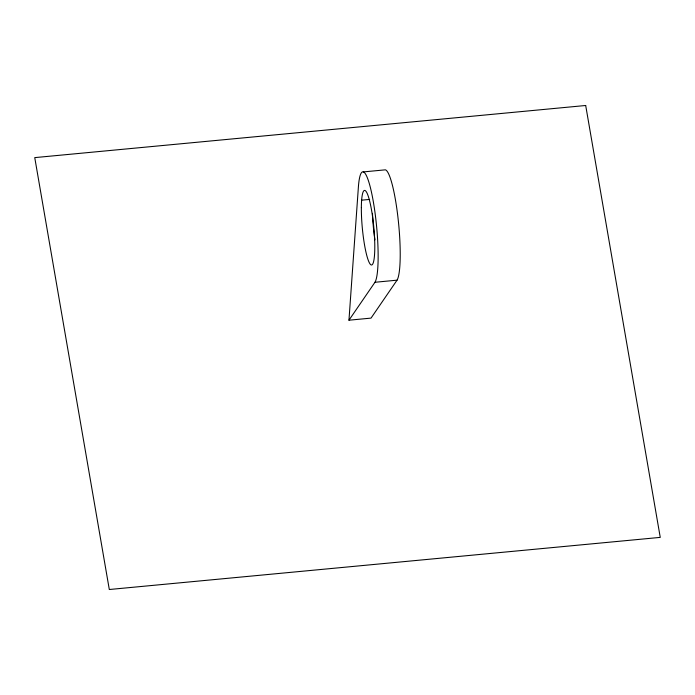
<?xml version="1.0" encoding="UTF-8"?>
<svg xmlns="http://www.w3.org/2000/svg" width="695" height="695" viewBox="0 0 695 695"><rect width="100%" height="100%" fill="white"/><g stroke="black" fill="none" stroke-linecap="round" stroke-linejoin="round"><path stroke-width="1.04" d="M348.959 320.204L358.429 186.46A56.095 8.609 84.6 0 1 373.38 202.019A56.095 8.609 84.6 0 1 374.97 282.266L348.959 320.204L371.034 318.11L397.045 280.172A56.095 8.609 84.6 0 0 398.331 220.862A56.095 8.609 84.6 0 0 385.386 169.832L363.311 171.917M361.635 200.169L369.662 199.413M374.97 282.266L397.045 280.172M374.926 239.862A37.452 5.751 84.6 0 1 372.485 213.348M585.694 105.492L34.75 157.617L109.306 589.508L660.25 537.383L585.694 105.492M361.348 207.614A37.452 5.751 84.6 0 0 371.252 264.96A37.452 5.751 84.6 0 0 371.616 210.559A37.452 5.751 84.6 0 0 361.348 207.614"/></g></svg>
